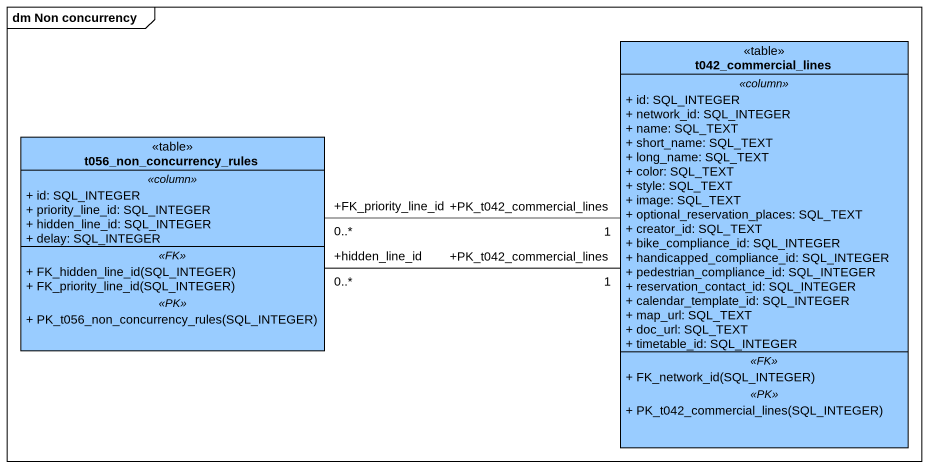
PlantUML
@startuml
mainframe dm Non concurrency
hide circle
hide empty members
skinparam classAttributeIconSize 0
class t042_commercial_lines <<table>> #99CCFF {
  .. <<column>> ..
  + id: SQL_INTEGER
  + network_id: SQL_INTEGER
  + name: SQL_TEXT
  + short_name: SQL_TEXT
  + long_name: SQL_TEXT
  + color: SQL_TEXT
  + style: SQL_TEXT
  + image: SQL_TEXT
  + optional_reservation_places: SQL_TEXT
  + creator_id: SQL_TEXT
  + bike_compliance_id: SQL_INTEGER
  + handicapped_compliance_id: SQL_INTEGER
  + pedestrian_compliance_id: SQL_INTEGER
  + reservation_contact_id: SQL_INTEGER
  + calendar_template_id: SQL_INTEGER
  + map_url: SQL_TEXT
  + doc_url: SQL_TEXT
  + timetable_id: SQL_INTEGER
  .. <<FK>> ..
  + FK_network_id(SQL_INTEGER)
  .. <<PK>> ..
  + PK_t042_commercial_lines(SQL_INTEGER)
}
class t056_non_concurrency_rules <<table>> #99CCFF {
  .. <<column>> ..
  + id: SQL_INTEGER
  + priority_line_id: SQL_INTEGER
  + hidden_line_id: SQL_INTEGER
  + delay: SQL_INTEGER
  .. <<FK>> ..
  + FK_hidden_line_id(SQL_INTEGER)
  + FK_priority_line_id(SQL_INTEGER)
  .. <<PK>> ..
  + PK_t056_non_concurrency_rules(SQL_INTEGER)
}
t056_non_concurrency_rules "+FK_priority_line_id\n0..*" -right- "+PK_t042_commercial_lines\n1" t042_commercial_lines
t056_non_concurrency_rules "+hidden_line_id\n0..*" -right- "+PK_t042_commercial_lines\n1" t042_commercial_lines
@enduml
